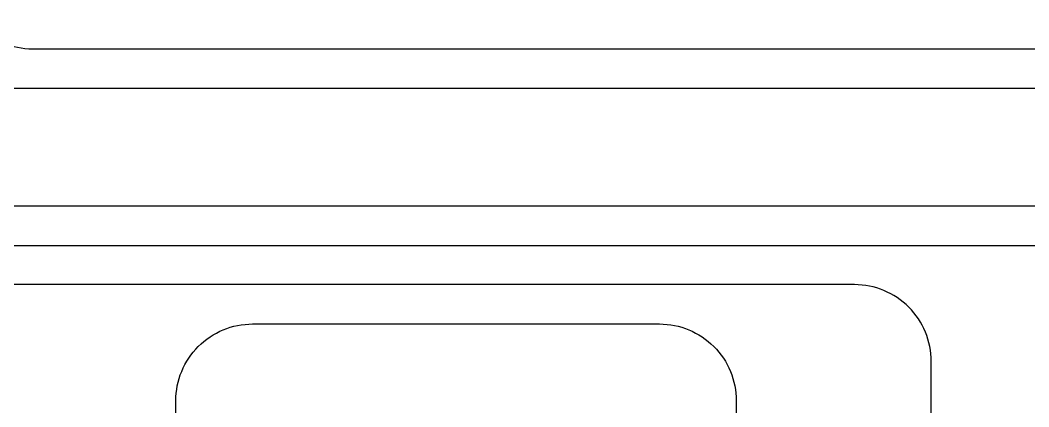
# Model space of a CAD drawing. Header units: millimetres. Extents: x 88 to 97873, y 32 to 55088.
# Drawn here: x 47727 to 48240, y 4666 to 4862 of the extents above; entities that cross this region are included whole.
import ezdxf

# ---------------------------------------------------------------- set-up
doc = ezdxf.new("R2010")
doc.units = ezdxf.units.MM
doc.header["$LTSCALE"] = 0.3

msp = doc.modelspace()

# ---------------------------------------------------------------- linework, layer by layer
at = {"color": 116, "true_color": 0x136734}
for points in [[(47153.99, 5889.8), (47153.99, 5834.84, 0.414214), (47193.06, 5795.77), (47655.21, 5795.77, -0.414214), (47694.28, 5756.7), (47694.28, 4886.98, 0.414214), (47733.35, 4847.91), (48461.31, 4847.91, 0.328228), (48498.61, 4875.35, 0.328228)], [(47159.93, 5535.31), (47280.3, 5535.31), (47534.84, 5535.31, -0.414214), (47573.91, 5496.24), (47573.91, 4866.98, 0.414214), (47612.98, 4827.91), (48508.88, 4827.91, 0.386826), (48547.77, 4863.3, 0.386826)], [(48190.6, 4607.91), (48190.6, 4688.84, 0.414214), (48151.53, 4727.91), (47646.04, 4727.91, 0.414214), (47606.97, 4688.84), (47606.97, 4529.87)]]:
    msp.add_lwpolyline(points, format="xyb", dxfattribs=at)
at = {"color": 30}
msp.add_lwpolyline([(47411.52, 4524.97), (47411.52, 4708.84, -0.414214), (47450.59, 4747.91), (48797.22, 4747.91, 0.414214), (48836.29, 4786.98), (48836.29, 4857.03)], format="xyb", dxfattribs=at)
at = {"color": 1}
msp.add_lwpolyline([(48755.74, 4844.25), (48755.74, 4806.98, -0.414214), (48716.67, 4767.91), (47246.56, 4767.91, 0.414214), (47207.49, 4728.84), (47207.49, 4510.7)], format="xyb", dxfattribs=at)
at = {"color": 5}
msp.add_lwpolyline([(47806.25, 4544.09), (47806.25, 4668.84, -0.414214), (47845.32, 4707.91), (48052.29, 4707.91, -0.414214), (48091.36, 4668.84), (48091.36, 4607.91)], format="xyb", dxfattribs=at)

doc.saveas('drawing.dxf')
